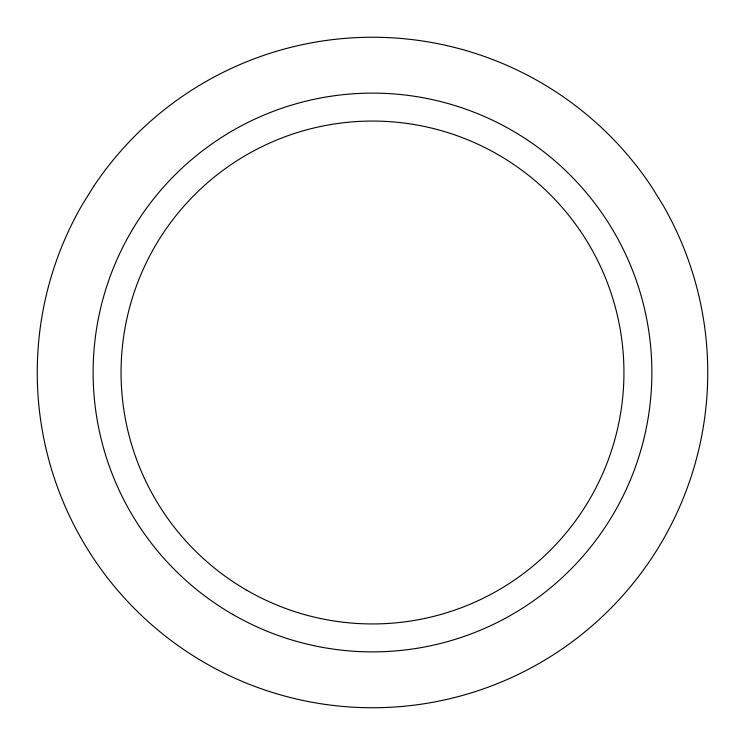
<?xml version="1.0" encoding="UTF-8"?>
<svg xmlns="http://www.w3.org/2000/svg" width="745" height="745" viewBox="0 0 745 745"><rect width="100%" height="100%" fill="white"/><g stroke="black" fill="none" stroke-linecap="round" stroke-linejoin="round"><path stroke-width="1.12" d="M93.749 186.241L82.164 204.875A335.25 335.25 0 0 0 372.5 707.75A335.25 335.25 0 0 0 662.836 204.875L651.251 186.241A335.25 335.25 0 0 0 93.749 186.241M246.781 590.254A251.438 251.438 0 0 0 623.938 372.5A251.438 251.438 0 0 0 246.781 154.746A251.438 251.438 0 0 0 246.781 590.254M232.812 614.448A279.375 279.375 0 0 0 651.875 372.5A279.375 279.375 0 0 0 232.812 130.552A279.375 279.375 0 0 0 232.812 614.448"/></g></svg>
